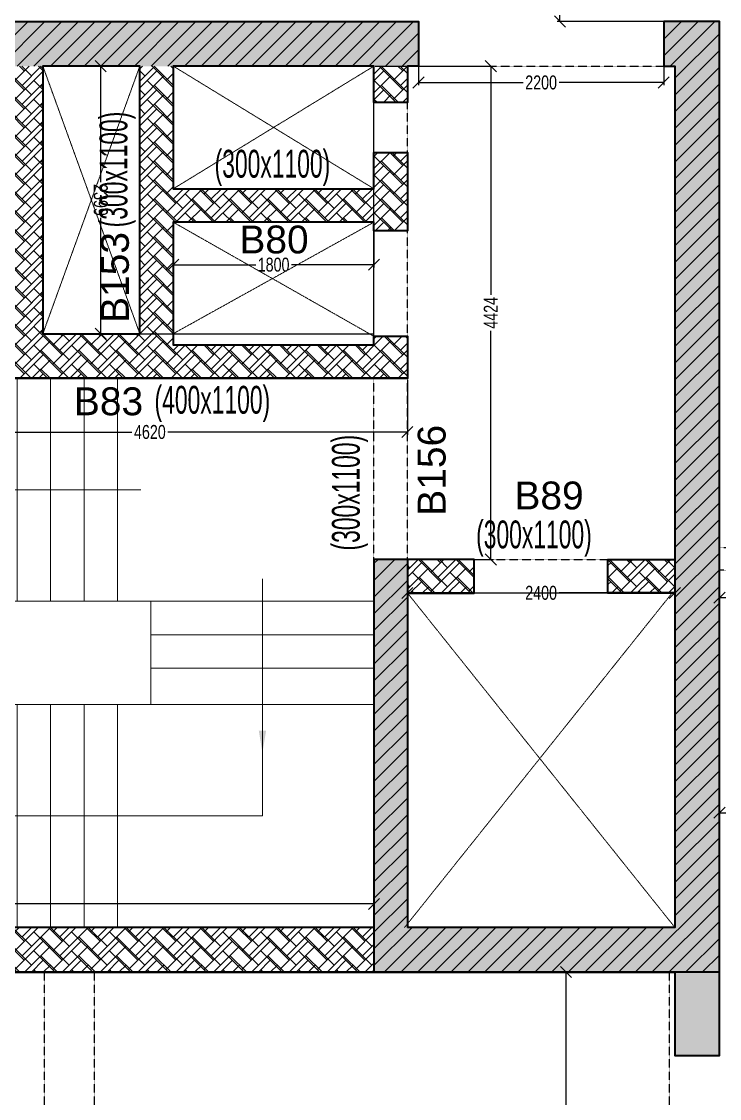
# Model space of a CAD drawing. Header units: millimetres. Extents: x 18542 to 87256, y 14692 to 73451.
# Drawn here: x 45379 to 51640, y 24352 to 34012 of the extents above; entities that cross this region are included whole.
import ezdxf
from ezdxf.enums import TextEntityAlignment as Align

# ---------------------------------------------------------------- set-up
doc = ezdxf.new("R2010")
doc.units = ezdxf.units.MM
doc.linetypes.add('HIDDEN', pattern=[0.375, 0.25, -0.125])
for name, color, linetype, lineweight in [('A-ANNO-DIMS', 8, 'Continuous', 15), ('A-DETL-MISC', 35, 'Continuous', 15), ('A-HIDD-ABVE', 8, 'HIDDEN', 20), ('S-BEAM-IDEN', 2, 'Continuous', 9), ('S-COLS', 5, 'Continuous', 35)]:
    doc.layers.add(name, color=color, linetype=linetype, lineweight=lineweight)
for name, color, linetype in [('Beam Nos', 7, 'Continuous'), ('changes', 7, 'Continuous'), ('S-BEAM', 7, 'Continuous'), ('S-COL HATCH', 9, 'Continuous'), ('S-DIM', 7, 'Continuous')]:
    doc.layers.add(name, color=color, linetype=linetype)
doc.styles.add('Dim.s & Anno.(Misc.)', font='ARIALN.TTF')
doc.styles.add('SC-BBS1', font='SansSerif')
doc.styles.add('sobha.sed', font='swisscl.ttf')
doc.styles.add('Swis721 LtCn BT', font='swisscl.ttf', dxfattribs={"width": 0.9, "height": 233.355162})
doc.dimstyles.new('A-GFC-100', dxfattribs={"dimscale": 100, "dimtxt": 1.75, "dimasz": 1.5, "dimexe": 1.5, "dimexo": 0, "dimgap": 1, "dimtad": 1, "dimdsep": 46, "dimtxsty": 'Dim.s & Anno.(Misc.)', "dimblk": 'ARCHTICK', "dimcen": 0, "dimdle": 1.5, "dimclrd": 256, "dimclre": 8, "dimclrt": 6, "dimazin": 2, "dimtfac": 1, "dimtix": 1, "dimtmove": 2, "dimatfit": 3, "dimfxl": 1, "dimtolj": 1, "dimlwd": -1, "dimlwe": 9, "dimarcsym": 0})
doc.dimstyles.new('S-50', dxfattribs={"dimscale": 50, "dimtxt": 2.5, "dimasz": 2, "dimexe": 0.5, "dimexo": 0.25, "dimgap": 0.25, "dimtad": 0, "dimdec": 0, "dimrnd": 0.0005, "dimzin": 0, "dimdsep": 46, "dimtxsty": 'sobha.sed', "dimblk": 'OBLIQUE', "dimcen": 0.09, "dimclrd": 8, "dimclre": 8, "dimclrt": 6, "dimadec": 0, "dimazin": 0, "dimtfac": 1, "dimtdec": 0, "dimtofl": 0, "dimtmove": 2, "dimatfit": 3, "dimfxl": 0.18, "dimtolj": 1, "dimtzin": 0, "dimlwd": -1, "dimlwe": -1, "dimarcsym": 0})
pattern_1 = [(45, (-31699446.87, 20890861.25), (-75.1300955, 75.1300955), [])]
pattern_2 = [(45, (-31794446.86, 20734809.75), (0, 169.7056275), [360, -120]), (135, (-31794362, 20734894.6), (1e-14, 169.7056275), [360, -120])]
pattern_3 = [(45, (-31802317.5, 20729084.55), (0, 169.7056275), [360, -120]), (135, (-31802232.65, 20729169.4), (1e-14, 169.7056275), [360, -120])]

# ---------------------------------------------------------------- blocks, each defined once
blk = doc.blocks.new('A$Cd226b1b4')
at = {"layer": 'S-COL HATCH', "transparency": 33554687}
h = blk.add_hatch(dxfattribs=at)
h.set_pattern_fill('ANSI31', color=256, scale=850)
h.set_pattern_definition(pattern_1)
h.paths.add_polyline_path([(17055, 8525.2), (20825, 8525.2), (20825, 8125.2), (17055, 8125.2)])
h = blk.add_hatch(dxfattribs=at)
h.set_pattern_fill('ANSI31', color=256, scale=850)
h.set_pattern_definition(pattern_1)
h.paths.add_polyline_path([(20725, 3700), (20425, 3700), (20425, 400), (20425, 0), (23125, 0), (23525, 0), (23525, 400), (23525, 400), (23525, 8525.2), (23025, 8525.2), (23025, 8125.2), (23125, 8125.2), (23125, 400), (23125, 400), (20725, 400), (20725, 400)])
at = {"layer": 'S-COL HATCH'}
h = blk.add_hatch(dxfattribs=at)
h.set_pattern_fill('AR-HBONE', color=256, scale=30)
h.set_pattern_definition(pattern_2)
h.paths.add_polyline_path([(18325, 8125.2), (18625, 8125.2), (18625, 7025.2), (20425, 7025.2), (20425, 7350.2), (20725, 7350.2), (20725, 6647.7), (20425, 6647.7), (20425, 6725.2), (18625, 6725.2), (18625, 5625.2), (20425, 5625.2), (20425, 5702.7), (20725, 5702.7), (20725, 5325.2), (16105, 5325.2), (16105, 5725.2), (18325, 5725.2)])
h = blk.add_hatch(dxfattribs=at)
h.set_pattern_fill('AR-HBONE', color=256, scale=30)
h.set_pattern_definition(pattern_2)
h.paths.add_polyline_path([(17055, 5725.2), (17455, 5725.2), (17455, 8125.2), (17055, 8125.2)])
h = blk.add_hatch(dxfattribs=at)
h.set_pattern_fill('AR-HBONE', color=256, scale=30)
h.set_pattern_definition(pattern_2)
h.paths.add_polyline_path([(20425, 8125.2), (20725, 8125.2), (20725, 7800.2), (20425, 7800.2)])
h = blk.add_hatch(dxfattribs=at)
h.set_pattern_fill('AR-HBONE', color=256, scale=30)
h.set_pattern_definition([(45, (-31794446.86, 20682880.75), (0, 169.7056275), [360, -120]), (135, (-31794362, 20682965.6), (1e-14, 169.7056275), [360, -120])])
h.paths.add_polyline_path([(21325, 3400), (21325, 3700), (20725, 3700), (20725, 3400)])
h.paths.add_polyline_path([(23125, 3400), (23125, 3700), (22525, 3700), (22525, 3400)])
h = blk.add_hatch(dxfattribs=at)
h.set_pattern_fill('AR-HBONE', color=256, scale=30)
h.set_pattern_definition(pattern_2)
h.paths.add_polyline_path([(12825, 400), (20425, 400), (20425, 0), (12825, 0)])
at = {"layer": 'S-COLS'}
for p, q in [((20425, 3700), (20425, 400)), ((20725, 3700), (20725, 400)), ((20425, 400), (20425, 0))]:
    blk.add_line(p, q, dxfattribs=at)
at = {"layer": 'S-COLS', "elevation": 0}
for points in [[(17055, 8525.2), (20825, 8525.2), (20825, 8125.2), (20725, 8125.2), (20725, 7800.2), (20425, 7800.2), (20425, 8125.2), (19525, 8125.2), (18625, 8125.2), (18625, 7025.2), (20425, 7025.2), (20425, 7350.2), (20725, 7350.2), (20725, 6647.7), (20425, 6647.7), (20425, 6725.2), (18625, 6725.2), (18625, 5625.2), (19525, 5625.2), (20425, 5625.2), (20425, 5702.7), (20725, 5702.7), (20725, 5325.2), (18625, 5325.2), (18625, 5325.2), (7470.6, 5325.2)], [(23525, 400), (23525, 8525.2), (23025, 8525.2), (23025, 8125.2), (23125, 8125.2), (23125, 400), (20725, 400)], [(20725, 3400), (21325, 3400), (21325, 3700), (20425, 3700)], [(23125, 3400), (22525, 3400), (22525, 3700), (23125, 3700)], [(20425, 400), (12825, 400), (12825, 0), (23125, 0)], [(23125, 0), (23125, 0), (23525, 0), (23525, 400)]]:
    blk.add_lwpolyline(points, dxfattribs=at)
blk.add_lwpolyline([(17455, 5725.2), (18325, 5725.2), (18325, 8125.2), (17455, 8125.2)], close=True, dxfattribs=at)
blk = doc.blocks.new('A$Cbe320e20')
at = {"layer": 'S-COL HATCH', "transparency": 33554687}
h = blk.add_hatch(color=256, dxfattribs=at)
h.dxf.hatch_style = 1
h.paths.add_polyline_path([(9184.4, 2800), (12954.4, 2800), (12954.4, 2400), (9184.4, 2400)])
h = blk.add_hatch(color=256, dxfattribs=at)
h.dxf.hatch_style = 1
h.paths.add_polyline_path([(12854.4, -2025.2), (12554.4, -2025.2), (12554.4, -5325.2), (12554.4, -5725.2), (15254.4, -5725.2), (15254.4, -6475.2), (15654.4, -6475.2), (15654.4, -5325.2), (15654.4, -5325.2), (15654.4, 2800), (15154.3, 2800), (15154.3, 2400), (15254.4, 2400), (15254.4, -5325.2), (15254.3, -5325.2), (12854.4, -5325.2), (12854.4, -5325.2)])
at = {"layer": 'S-COL HATCH'}
h = blk.add_hatch(dxfattribs=at)
h.set_pattern_fill('AR-HBONE', color=256, scale=30)
h.set_pattern_definition(pattern_3)
h.paths.add_polyline_path([(10454.4, 2400), (10754.4, 2400), (10754.4, 1300), (12554.4, 1300), (12554.4, 1625), (12854.4, 1625), (12854.4, 922.5), (12554.4, 922.5), (12554.4, 1000), (10754.4, 1000), (10754.4, -100), (12554.4, -100), (12554.4, -22.5), (12854.4, -22.5), (12854.4, -400), (8234.4, -400), (8234.4, 0), (10454.4, 0)])
h = blk.add_hatch(dxfattribs=at)
h.set_pattern_fill('AR-HBONE', color=256, scale=30)
h.set_pattern_definition(pattern_3)
h.paths.add_polyline_path([(9184.4, 0), (9584.4, 0), (9584.4, 2400), (9184.4, 2400)])
h = blk.add_hatch(dxfattribs=at)
h.set_pattern_fill('AR-HBONE', color=256, scale=30)
h.set_pattern_definition(pattern_3)
h.paths.add_polyline_path([(12554.4, 2400), (12854.4, 2400), (12854.4, 2075), (12554.4, 2075)])
h = blk.add_hatch(dxfattribs=at)
h.set_pattern_fill('AR-HBONE', color=256, scale=30)
h.set_pattern_definition([(45, (-31802317.5, 20677155.55), (0, 169.7056275), [360, -120]), (135, (-31802232.65, 20677240.4), (1e-14, 169.7056275), [360, -120])])
h.paths.add_polyline_path([(13454.4, -2025.2), (12854.4, -2025.2), (12854.4, -2325.2), (13454.4, -2325.2)])
h.paths.add_polyline_path([(15254.4, -2025.2), (14654.4, -2025.2), (14654.4, -2325.2), (15254.4, -2325.2)])
h = blk.add_hatch(dxfattribs=at)
h.set_pattern_fill('AR-HBONE', color=256, scale=30)
h.set_pattern_definition(pattern_3)
h.paths.add_polyline_path([(4954.4, -5325.2), (12554.4, -5325.2), (12554.4, -5725.2), (4954.4, -5725.2)])
at = {"layer": 'S-COLS'}
for p, q in [((12554.4, -2025.2), (12554.4, -5325.2)), ((12854.4, -2025.2), (12854.4, -5325.2)), ((12554.4, -5325.2), (12554.4, -5725.2))]:
    blk.add_line(p, q, dxfattribs=at)
for points in [[(9184.4, 2800), (12954.4, 2800), (12954.4, 2400), (12854.4, 2400), (12854.4, 2075), (12554.4, 2075), (12554.4, 2400), (11654.4, 2400), (10754.4, 2400), (10754.4, 1300), (12554.4, 1300), (12554.4, 1625), (12854.4, 1625), (12854.4, 922.5), (12554.4, 922.5), (12554.4, 1000), (10754.4, 1000), (10754.4, -100), (11654.4, -100), (12554.4, -100), (12554.4, -22.5), (12854.4, -22.5), (12854.4, -400), (10754.4, -400), (10754.4, -400), (-400, -400)], [(15654.4, -5325.2), (15654.4, 2800), (15154.3, 2800), (15154.3, 2400), (15254.4, 2400), (15254.4, -5325.2), (12854.4, -5325.2)], [(12854.4, -2325.2), (13454.4, -2325.2), (13454.4, -2025.2), (12554.4, -2025.2)], [(15254.4, -2325.2), (14654.4, -2325.2), (14654.4, -2025.2), (15254.4, -2025.2)], [(12554.4, -5325.2), (4954.4, -5325.2), (4954.4, -5725.2), (15254.4, -5725.2)], [(15254.4, -5725.2), (15254.4, -6475.2), (15654.4, -6475.2), (15654.4, -5325.2)]]:
    blk.add_lwpolyline(points, dxfattribs=at)
blk.add_lwpolyline([(9584.4, 0), (10454.4, 0), (10454.4, 2400), (9584.4, 2400)], close=True, dxfattribs=at)
blk = doc.blocks.new('_ARCHTICK')
at = {"color": 0, "linetype": 'ByBlock', "const_width": 0.15}
blk.add_lwpolyline([(-0.5, -0.5), (0.5, 0.5)], dxfattribs=at)
blk = doc.blocks.new('_OBLIQUE')
at = {"color": 0, "linetype": 'ByBlock'}
blk.add_line((-0.5, -0.5), (0.5, 0.5), dxfattribs=at)
blk = doc.blocks.new('*D317')
at = {"layer": 'Defpoints', "color": 0, "transparency": 16777216}
for p in [(51190.4, 36011.5), (50209.8, 34011.5), (51190.4, 34011.5)]:
    blk.add_point(p, dxfattribs=at)
at = {"layer": 'S-DIM', "color": 8, "transparency": 16777216}
for p, q in [((51177.9, 36011.5), (50184.8, 36011.5)), ((50209.8, 36011.5), (50209.8, 35172.4)), ((50209.8, 34011.5), (50209.8, 34850.7)), ((51177.9, 34011.5), (50184.8, 34011.5))]:
    blk.add_line(p, q, dxfattribs=at)
at = {"layer": 'S-DIM', "color": 8, "transparency": 16777216, "xscale": 100, "yscale": 100, "zscale": 100}
for p, rotation in [((50209.8, 36011.5), 90), ((50209.8, 34011.5), 270)]:
    blk.add_blockref('_OBLIQUE', p, dxfattribs=dict(at, rotation=rotation))
at = {"layer": 'S-DIM', "color": 6, "transparency": 16777216, "insert": (50209.8, 35011.5), "char_height": 125, "attachment_point": 5, "rotation": 90, "style": 'sobha.sed'}
blk.add_mtext('\\A1;2000', dxfattribs=at)
blk = doc.blocks.new('*D256')
at = {"layer": 'Defpoints', "color": 0, "transparency": 16777216}
for p in [(46740.4, 32211.5), (48540.4, 32210.8), (48540.4, 31830)]:
    blk.add_point(p, dxfattribs=at)
at = {"layer": 'S-DIM', "color": 8, "transparency": 16777216}
for p, q in [((46740.4, 32199), (46740.4, 31805)), ((48540.4, 32198.3), (48540.4, 31805)), ((46740.4, 31830), (47480.9, 31830)), ((48540.4, 31830), (47799.8, 31830))]:
    blk.add_line(p, q, dxfattribs=at)
at = {"layer": 'S-DIM', "color": 8, "transparency": 16777216, "xscale": 100, "yscale": 100, "zscale": 100, "rotation": 180}
blk.add_blockref('_OBLIQUE', (46740.4, 31830), dxfattribs=at)
at = {"layer": 'S-DIM', "color": 8, "transparency": 16777216, "xscale": 100, "yscale": 100, "zscale": 100}
blk.add_blockref('_OBLIQUE', (48540.4, 31830), dxfattribs=at)
at = {"layer": 'S-DIM', "color": 6, "transparency": 16777216, "insert": (47640.4, 31830), "char_height": 125, "attachment_point": 5, "style": 'sobha.sed'}
blk.add_mtext('\\A1;1800', dxfattribs=at)
blk = doc.blocks.new('*D258')
at = {"layer": 'Defpoints', "color": 0, "transparency": 16777216}
for p in [(48940.4, 34011.5), (51140.3, 34010.8), (51140.3, 33464.3)]:
    blk.add_point(p, dxfattribs=at)
at = {"layer": 'S-DIM', "color": 8, "transparency": 16777216}
for p, q in [((48940.4, 33999), (48940.4, 33439.3)), ((51140.3, 33998.3), (51140.3, 33439.3)), ((48940.4, 33464.3), (49879.6, 33464.3)), ((51140.3, 33464.3), (50201.2, 33464.3))]:
    blk.add_line(p, q, dxfattribs=at)
at = {"layer": 'S-DIM', "color": 8, "transparency": 16777216, "xscale": 100, "yscale": 100, "zscale": 100, "rotation": 180}
blk.add_blockref('_OBLIQUE', (48940.4, 33464.3), dxfattribs=at)
at = {"layer": 'S-DIM', "color": 8, "transparency": 16777216, "xscale": 100, "yscale": 100, "zscale": 100}
blk.add_blockref('_OBLIQUE', (51140.3, 33464.3), dxfattribs=at)
at = {"layer": 'S-DIM', "color": 6, "transparency": 16777216, "insert": (50040.4, 33464.3), "char_height": 125, "attachment_point": 5, "style": 'sobha.sed'}
blk.add_mtext('\\A1;2200', dxfattribs=at)
blk = doc.blocks.new('*D263')
at = {"layer": 'Defpoints', "color": 0, "transparency": 16777216}
for p in [(44220.4, 30811.5), (48840.4, 30811.5), (48840.4, 30329.2)]:
    blk.add_point(p, dxfattribs=at)
at = {"layer": 'S-DIM', "color": 8, "transparency": 16777216}
for p, q in [((44220.4, 30799), (44220.4, 30304.2)), ((48840.4, 30799), (48840.4, 30304.2)), ((44220.4, 30329.2), (46368.7, 30329.2)), ((48840.4, 30329.2), (46692, 30329.2))]:
    blk.add_line(p, q, dxfattribs=at)
at = {"layer": 'S-DIM', "color": 8, "transparency": 16777216, "xscale": 100, "yscale": 100, "zscale": 100, "rotation": 180}
blk.add_blockref('_OBLIQUE', (44220.4, 30329.2), dxfattribs=at)
at = {"layer": 'S-DIM', "color": 8, "transparency": 16777216, "xscale": 100, "yscale": 100, "zscale": 100}
blk.add_blockref('_OBLIQUE', (48840.4, 30329.2), dxfattribs=at)
at = {"layer": 'S-DIM', "color": 6, "transparency": 16777216, "insert": (46530.4, 30329.2), "char_height": 125, "attachment_point": 5, "style": 'sobha.sed'}
blk.add_mtext('\\A1;4620', dxfattribs=at)
blk = doc.blocks.new('*D328')
at = {"layer": 'Defpoints', "color": 0, "transparency": 16777216}
for p in [(48840.4, 28885.6), (51240.4, 28886.4), (51240.4, 28885.6)]:
    blk.add_point(p, dxfattribs=at)
at = {"layer": 'S-DIM', "color": 8, "transparency": 16777216}
for p, q in [((48840.4, 28898.1), (48840.4, 28911.4)), ((48840.4, 28886.4), (49879.6, 28886.4)), ((51240.4, 28886.4), (50201.2, 28886.4)), ((51240.4, 28898.1), (51240.4, 28911.4))]:
    blk.add_line(p, q, dxfattribs=at)
at = {"layer": 'S-DIM', "color": 8, "transparency": 16777216, "xscale": 100, "yscale": 100, "zscale": 100, "rotation": 180}
blk.add_blockref('_OBLIQUE', (48840.4, 28886.4), dxfattribs=at)
at = {"layer": 'S-DIM', "color": 8, "transparency": 16777216, "xscale": 100, "yscale": 100, "zscale": 100}
blk.add_blockref('_OBLIQUE', (51240.4, 28886.4), dxfattribs=at)
at = {"layer": 'S-DIM', "color": 6, "transparency": 16777216, "insert": (50040.4, 28886.4), "char_height": 125, "attachment_point": 5, "style": 'sobha.sed'}
blk.add_mtext('\\A1;2400', dxfattribs=at)
blk = doc.blocks.new('*D265')
at = {"layer": 'Defpoints', "color": 0, "transparency": 16777216}
for p in [(51640.3, 29091.5), (57840.3, 29091.5), (57840.3, 28844.3)]:
    blk.add_point(p, dxfattribs=at)
at = {"layer": 'S-DIM', "color": 8, "transparency": 16777216}
for p, q in [((51640.3, 29079), (51640.3, 28819.3)), ((57840.3, 29079), (57840.3, 28819.3)), ((51640.3, 28844.3), (54579.3, 28844.3)), ((57840.3, 28844.3), (54901.4, 28844.3))]:
    blk.add_line(p, q, dxfattribs=at)
at = {"layer": 'S-DIM', "color": 8, "transparency": 16777216, "xscale": 100, "yscale": 100, "zscale": 100, "rotation": 180}
blk.add_blockref('_OBLIQUE', (51640.3, 28844.3), dxfattribs=at)
at = {"layer": 'S-DIM', "color": 8, "transparency": 16777216, "xscale": 100, "yscale": 100, "zscale": 100}
blk.add_blockref('_OBLIQUE', (57840.3, 28844.3), dxfattribs=at)
at = {"layer": 'S-DIM', "color": 6, "transparency": 16777216, "insert": (54740.3, 28844.3), "char_height": 125, "attachment_point": 5, "style": 'sobha.sed'}
blk.add_mtext('\\A1;6200', dxfattribs=at)
blk = doc.blocks.new('*D266')
at = {"layer": 'Defpoints', "color": 0, "transparency": 16777216}
for p in [(48540.4, 26096.8), (40940.4, 25486.3), (48540.4, 25486.3)]:
    blk.add_point(p, dxfattribs=at)
at = {"layer": 'S-DIM', "color": 8, "transparency": 16777216}
for p, q in [((40940.4, 25498.8), (40940.4, 26121.8)), ((40940.4, 26096.8), (44579.9, 26096.8)), ((48540.4, 26096.8), (44900.8, 26096.8)), ((48540.4, 25498.8), (48540.4, 26121.8))]:
    blk.add_line(p, q, dxfattribs=at)
at = {"layer": 'S-DIM', "color": 8, "transparency": 16777216, "xscale": 100, "yscale": 100, "zscale": 100, "rotation": 180}
blk.add_blockref('_OBLIQUE', (40940.4, 26096.8), dxfattribs=at)
at = {"layer": 'S-DIM', "color": 8, "transparency": 16777216, "xscale": 100, "yscale": 100, "zscale": 100}
blk.add_blockref('_OBLIQUE', (48540.4, 26096.8), dxfattribs=at)
at = {"layer": 'S-DIM', "color": 6, "transparency": 16777216, "insert": (44740.4, 26096.8), "char_height": 125, "attachment_point": 5, "style": 'sobha.sed'}
blk.add_mtext('\\A1;7600', dxfattribs=at)
blk = doc.blocks.new('*D336')
at = {"layer": 'Defpoints', "color": 0, "transparency": 16777216}
for p in [(57840.4, 26914.8), (51640.4, 25936.3), (57840.4, 25936.3)]:
    blk.add_point(p, dxfattribs=at)
at = {"layer": 'S-DIM', "color": 8, "transparency": 16777216}
for p, q in [((51640.4, 25948.8), (51640.4, 26939.8)), ((51640.4, 26914.8), (54579.3, 26914.8)), ((57840.4, 26914.8), (54901.4, 26914.8)), ((57840.4, 25948.8), (57840.4, 26939.8))]:
    blk.add_line(p, q, dxfattribs=at)
at = {"layer": 'S-DIM', "color": 8, "transparency": 16777216, "xscale": 100, "yscale": 100, "zscale": 100, "rotation": 180}
blk.add_blockref('_OBLIQUE', (51640.4, 26914.8), dxfattribs=at)
at = {"layer": 'S-DIM', "color": 8, "transparency": 16777216, "xscale": 100, "yscale": 100, "zscale": 100}
blk.add_blockref('_OBLIQUE', (57840.4, 26914.8), dxfattribs=at)
at = {"layer": 'S-DIM', "color": 6, "transparency": 16777216, "insert": (54740.4, 26914.8), "char_height": 125, "attachment_point": 5, "style": 'sobha.sed'}
blk.add_mtext('\\A1;6200', dxfattribs=at)
blk = doc.blocks.new('*D454')
at = {"layer": 'Defpoints', "color": 0, "transparency": 16777216}
for p in [(46440.1, 33610.8), (46089.3, 31211.5), (46440.4, 31211.5)]:
    blk.add_point(p, dxfattribs=at)
at = {"layer": 'S-DIM', "color": 8, "transparency": 16777216}
for p, q in [((46427.6, 33610.8), (46064, 33610.7)), ((46089, 33610.7), (46089.1, 32571.9)), ((46089.3, 31211.5), (46089.2, 32250.3)), ((46427.9, 31211.5), (46064.3, 31211.5))]:
    blk.add_line(p, q, dxfattribs=at)
at = {"layer": 'S-DIM', "color": 8, "transparency": 16777216, "xscale": 100, "yscale": 100, "zscale": 100}
for p, rotation in [((46089, 33610.7), 90.00674266404864), ((46089.3, 31211.5), 270.0067426640486)]:
    blk.add_blockref('_OBLIQUE', p, dxfattribs=dict(at, rotation=rotation))
at = {"layer": 'S-DIM', "color": 6, "transparency": 16777216, "insert": (46089.2, 32411.1), "char_height": 125, "attachment_point": 5, "rotation": 270.00674, "style": 'sobha.sed'}
blk.add_mtext('\\A1;2399', dxfattribs=at)
blk = doc.blocks.new('*D455')
at = {"layer": 'Defpoints', "color": 0, "transparency": 16777216}
for p in [(48540.4, 33610.8), (48540.4, 29186.4), (49588.7, 29186.4)]:
    blk.add_point(p, dxfattribs=at)
at = {"layer": 'S-DIM', "color": 8, "transparency": 16777216}
for p, q in [((48552.9, 33610.8), (49613.7, 33610.8)), ((49588.7, 33610.8), (49588.7, 31560.8)), ((49588.7, 29186.4), (49588.7, 31236.3)), ((48552.9, 29186.4), (49613.7, 29186.4))]:
    blk.add_line(p, q, dxfattribs=at)
at = {"layer": 'S-DIM', "color": 8, "transparency": 16777216, "xscale": 100, "yscale": 100, "zscale": 100}
for p, rotation in [((49588.7, 33610.8), 90), ((49588.7, 29186.4), 270)]:
    blk.add_blockref('_OBLIQUE', p, dxfattribs=dict(at, rotation=rotation))
at = {"layer": 'S-DIM', "color": 6, "transparency": 16777216, "insert": (49588.7, 31398.6), "char_height": 125, "attachment_point": 5, "rotation": 90, "style": 'sobha.sed'}
blk.add_mtext('\\A1;4424', dxfattribs=at)
blk = doc.blocks.new('*D459')
at = {"layer": 'Defpoints', "color": 0, "transparency": 16777216}
for p in [(45581.2, 25486.3), (44949.9, 17487.5), (45581.2, 17487.5)]:
    blk.add_point(p, dxfattribs=at)
at = {"layer": 'S-DIM', "color": 8, "transparency": 16777216}
for p, q in [((45568.7, 25486.3), (44924.9, 25486.3)), ((44949.9, 25486.3), (44949.9, 21647.4)), ((44949.9, 17487.5), (44949.9, 21326.5)), ((45568.7, 17487.5), (44924.9, 17487.5))]:
    blk.add_line(p, q, dxfattribs=at)
at = {"layer": 'S-DIM', "color": 8, "transparency": 16777216, "xscale": 100, "yscale": 100, "zscale": 100}
for p, rotation in [((44949.9, 25486.3), 90), ((44949.9, 17487.5), 270)]:
    blk.add_blockref('_OBLIQUE', p, dxfattribs=dict(at, rotation=rotation))
at = {"layer": 'S-DIM', "color": 6, "transparency": 16777216, "insert": (44949.9, 21486.9), "char_height": 125, "attachment_point": 5, "rotation": 90, "style": 'sobha.sed'}
blk.add_mtext('\\A1;7999', dxfattribs=at)
blk = doc.blocks.new('*D460')
at = {"layer": 'Defpoints', "color": 0, "transparency": 16777216}
for p in [(51190.4, 25486.3), (50263.3, 17609.9), (51190.4, 17609.9)]:
    blk.add_point(p, dxfattribs=at)
at = {"layer": 'S-DIM', "color": 8, "transparency": 16777216}
for p, q in [((51177.9, 25486.3), (50238.3, 25486.3)), ((50263.3, 25486.3), (50263.3, 21708.6)), ((50263.3, 17609.9), (50263.3, 21387.6)), ((51177.9, 17609.9), (50238.3, 17609.9))]:
    blk.add_line(p, q, dxfattribs=at)
at = {"layer": 'S-DIM', "color": 8, "transparency": 16777216, "xscale": 100, "yscale": 100, "zscale": 100}
for p, rotation in [((50263.3, 25486.3), 90), ((50263.3, 17609.9), 270)]:
    blk.add_blockref('_OBLIQUE', p, dxfattribs=dict(at, rotation=rotation))
at = {"layer": 'S-DIM', "color": 6, "transparency": 16777216, "insert": (50263.3, 21548.1), "char_height": 125, "attachment_point": 5, "rotation": 90, "style": 'sobha.sed'}
blk.add_mtext('\\A1;7876', dxfattribs=at)
blk = doc.blocks.new('A$C40398dd4')
at = {"layer": 'A-ANNO-DIMS', "ltscale": 500, "elevation": 0}
blk.add_lwpolyline([(5809.9, 1000), (6600, 1000), (6600, 1564.9)], dxfattribs=at)
at = {"layer": 'A-DETL-MISC'}
for p, q in [((2300, 4925.2), (2300, 2925.2)), ((2600, 4925.2), (2600, 2925.2)), ((2900, 4925.2), (2900, 2925.2)), ((3200, 4925.2), (3200, 2925.2)), ((3500, 4925.2), (3500, 2925.2)), ((3800, 4925.2), (3800, 2925.2)), ((4100, 4925.2), (4100, 2925.2)), ((4400, 4925.2), (4400, 2925.2)), ((4700, 4925.2), (4700, 2925.2)), ((5000, 4925.2), (5000, 2925.2)), ((5300, 4925.1), (5300, 2925.2)), ((2300, 0), (2300, 2000)), ((2600, 0), (2600, 2000)), ((2900, 0), (2900, 2000)), ((3200, 0), (3200, 2000)), ((3500, 0), (3500, 2000)), ((3800, 0), (3800, 2000)), ((4100, 0), (4100, 2000)), ((4400, 0), (4400, 2000)), ((4700, 0), (4700, 2000)), ((5000, 0), (5000, 2000)), ((5300, 0.1), (5300, 2000))]:
    blk.add_line(p, q, dxfattribs=at)
for points in [[(2000, 2925.2), (0, 2925.2)], [(5600, 2925.2), (7600, 2925.2)], [(2000, 2625.2), (0, 2625.2)], [(5600, 2625.2), (7600, 2625.2)], [(2000, 2325.2), (0, 2325.2)], [(5600, 2325.2), (7600, 2325.2)]]:
    blk.add_lwpolyline(points, dxfattribs=at)
blk.add_lwpolyline([(5600, 2925.2), (5600, 2000), (2000, 2000), (2000, 2925.2)], close=True, dxfattribs=at)
at = {"layer": 'A-DETL-MISC', "elevation": 0}
for points in [[(2000, 2000), (0, 2000)], [(5600, 2000), (7600, 2000)]]:
    blk.add_lwpolyline(points, dxfattribs=at)
at = {"layer": 'A-ANNO-DIMS', "ltscale": 500}
for points in [[(1688.4, 3925.2), (5509.9, 3925.2)], [(6600, 1564.9), (6600, 3126.4)], [(1988.4, 1000), (5809.9, 1000)]]:
    blk.add_leader(points, dimstyle='A-GFC-100', override={"dimasz": 2, "dimtad": 0, "dimfxl": 0.18, "dimarcsym": 1}, dxfattribs=at)

msp = doc.modelspace()

# ---------------------------------------------------------------- linework, layer by layer
at = {"layer": 'A-HIDD-ABVE', "linetype": 'HIDDEN'}
for p, q in [((45570.4, 33611.5), (46440.4, 31211.5)), ((45570.4, 31211.5), (46440.4, 33611.5)), ((46740.4, 33611.5), (48540.4, 32511.5)), ((46740.4, 32511.5), (48540.4, 33611.5)), ((46740.4, 31211.5), (48540.4, 32211.5)), ((46740.4, 32211.5), (48540.4, 31188.3)), ((51216.3, 28886.4), (48816.3, 25886.3)), ((48840.4, 28886.4), (51240.4, 25886.3))]:
    msp.add_line(p, q, dxfattribs=at)
at = {"layer": 'changes'}
msp.add_line((46440.4, 31211.5), (48540.4, 31211.5), dxfattribs=at)
at = {"layer": 'S-BEAM'}
for p, q in [((48540.4, 31189), (48540.4, 33611.5)), ((49440.4, 28886.3), (50640.4, 28886.3))]:
    msp.add_line(p, q, dxfattribs=at)
at = {"layer": 'S-BEAM', "linetype": 'HIDDEN'}
for p, q in [((48840.4, 31189), (48840.4, 33611.5)), ((48940.4, 33611.5), (51140.3, 33611.5)), ((48540.4, 29186.4), (48540.4, 30811.5)), ((48840.4, 29186.4), (48840.4, 30811.5)), ((54740.3, 29291.5), (51640.3, 29291.5)), ((49440.4, 29186.3), (50640.4, 29186.3)), ((57840.3, 29091.5), (51640.3, 29091.5)), ((45581.2, 25486.3), (45581.2, 17487.5)), ((46031.2, 25486.3), (46031.2, 17486.3)), ((51190.4, 25486.3), (51190.4, 17609.9))]:
    msp.add_line(p, q, dxfattribs=at)

# ---------------------------------------------------------------- block references
at = {"layer": 'changes'}
msp.add_blockref('A$Cd226b1b4', (28115.4, 25486.3), dxfattribs=at)
at = {"layer": 'S-BEAM-IDEN'}
msp.add_blockref('A$C40398dd4', (40940.4, 25886.3), dxfattribs=at)
at = {"layer": 'S-COLS'}
msp.add_blockref('A$Cbe320e20', (35986, 31210.8), dxfattribs=at)

# ---------------------------------------------------------------- texts
at = {"layer": 'Beam Nos', "color": 3, "style": 'SC-BBS1'}
for s, p in [('B80', (47644.2, 31856.6)), ('B83', (46159.7, 30405.1)), ('B89', (50111.6, 29560.4))]:
    msp.add_text(s, height=250, dxfattribs=at).set_placement(p, align=Align.BOTTOM_CENTER)
for s, p in [('B153', (46416.9, 31715.7, 0)), ('B156', (49258.4, 29986.2, 0))]:
    msp.add_text(s, height=250, rotation=90, dxfattribs=at).set_placement(p, align=Align.BOTTOM_CENTER)
at = {"layer": 'S-BEAM-IDEN', "color": 3, "style": 'Swis721 LtCn BT', "width": 0.8}
for p in [(46328.9, 32165.8), (48413.5, 29266.7, 0)]:
    msp.add_text('(300x1100)', height=250, rotation=90, dxfattribs=at).set_placement(p)
for s, p in [('(300x1100)', (47111.4, 32610.9)), ('(400x1100)', (46572.6, 30493.6)), ('(300x1100)', (49457.5, 29285.8))]:
    msp.add_text(s, height=250, dxfattribs=at).set_placement(p)

# ---------------------------------------------------------------- dimensions: what is measured, and where the dimension line sits
at = {"layer": 'S-DIM', "color": 1}
dim = msp.add_linear_dim(base=(50209.8, 34011.5), p1=(51190.4, 36011.5), p2=(51190.4, 34011.5), angle=90, dimstyle='S-50', dxfattribs=at)
dim.commit()
dim.dimension.update_dxf_attribs({"geometry": '*D317', "text_midpoint": (50209.8, 35011.5)})
for base, p1, p2, picture, middle in [((51140.3, 33464.3), (48940.4, 34011.5), (51140.3, 34010.8), '*D258', (50040.4, 33464.3)), ((48540.4, 31830), (46740.4, 32211.5), (48540.4, 32210.8), '*D256', (47640.4, 31830)), ((48840.4, 30329.2), (44220.4, 30811.5), (48840.4, 30811.5), '*D263', (46530.4, 30329.2)), ((57840.3, 28844.3), (51640.3, 29091.5), (57840.3, 29091.5), '*D265', (54740.3, 28844.3)), ((51240.4, 28886.4), (48840.4, 28885.6), (51240.4, 28885.6), '*D328', (50040.4, 28886.4)), ((57840.4, 26914.8), (51640.4, 25936.3), (57840.4, 25936.3), '*D336', (54740.4, 26914.8)), ((48540.4, 26096.8), (40940.4, 25486.3), (48540.4, 25486.3), '*D266', (44740.4, 26096.8))]:
    dim = msp.add_linear_dim(base=base, p1=p1, p2=p2, dimstyle='S-50', dxfattribs=at)
    dim.commit()
    dim.dimension.update_dxf_attribs({"geometry": picture, "text_midpoint": middle})
at = {"layer": 'S-DIM', "color": 2}
for p1, p2, distance, picture, middle in [((46440.1, 33610.8), (46440.4, 31211.5), -351, '*D454', (46089.2, 32411.1)), ((48540.4, 33610.8), (48540.4, 29186.4), 1048.4, '*D455', (49588.7, 31398.6))]:
    dim = msp.add_aligned_dim(p1=p1, p2=p2, distance=distance, dimstyle='S-50', dxfattribs=at)
    dim.commit()
    dim.dimension.update_dxf_attribs({"geometry": picture, "text_midpoint": middle})
for base, p1, p2, picture, middle in [((44949.9, 17487.5), (45581.2, 25486.3), (45581.2, 17487.5), '*D459', (44949.9, 21486.9)), ((50263.3, 17609.9), (51190.4, 25486.3), (51190.4, 17609.9), '*D460', (50263.3, 21548.1))]:
    dim = msp.add_linear_dim(base=base, p1=p1, p2=p2, angle=90, dimstyle='S-50', dxfattribs=at)
    dim.commit()
    dim.dimension.update_dxf_attribs({"geometry": picture, "text_midpoint": middle})

doc.saveas('drawing.dxf')
